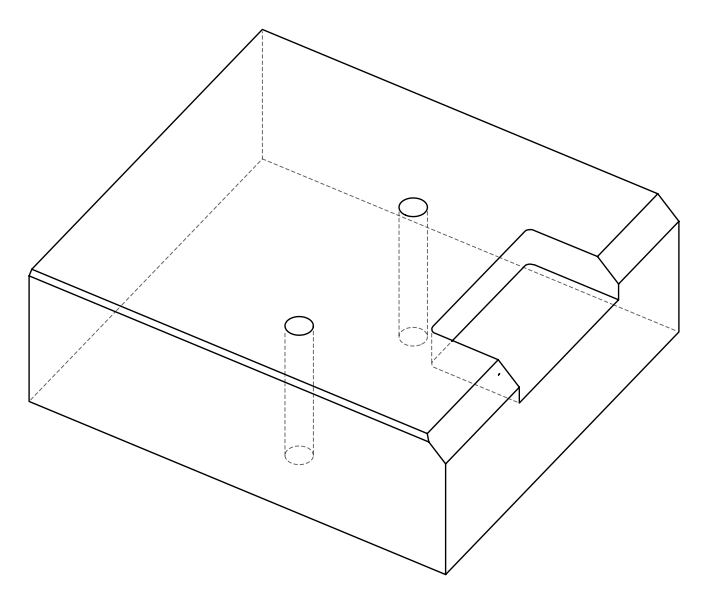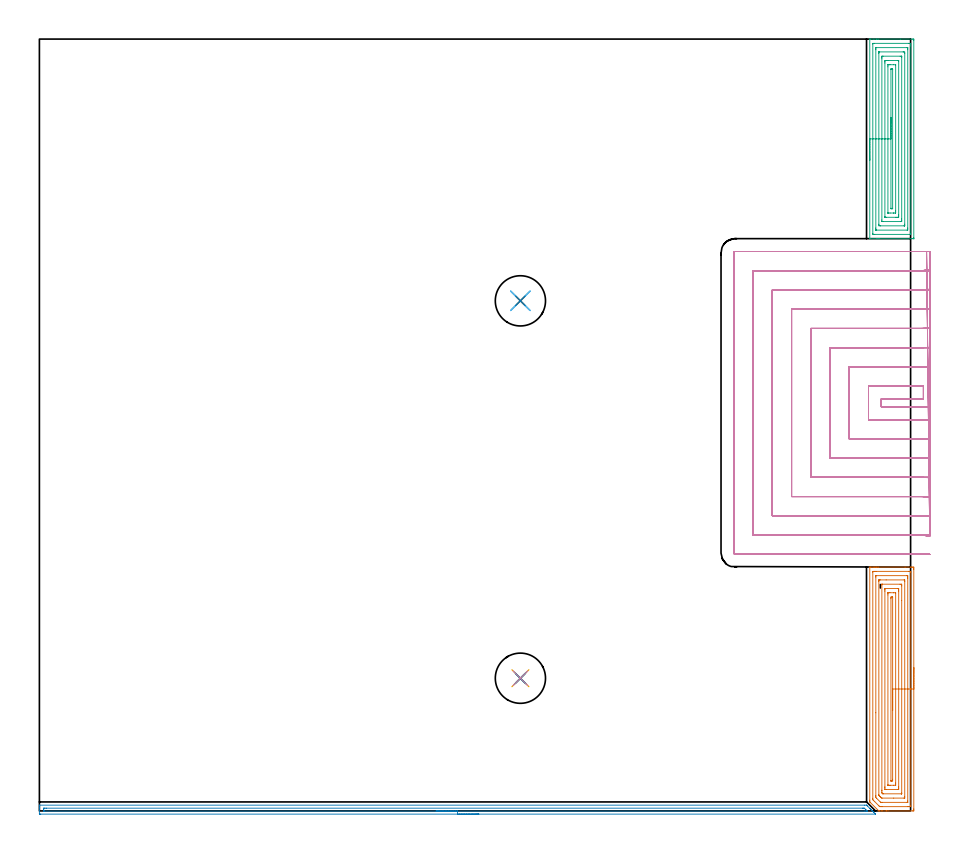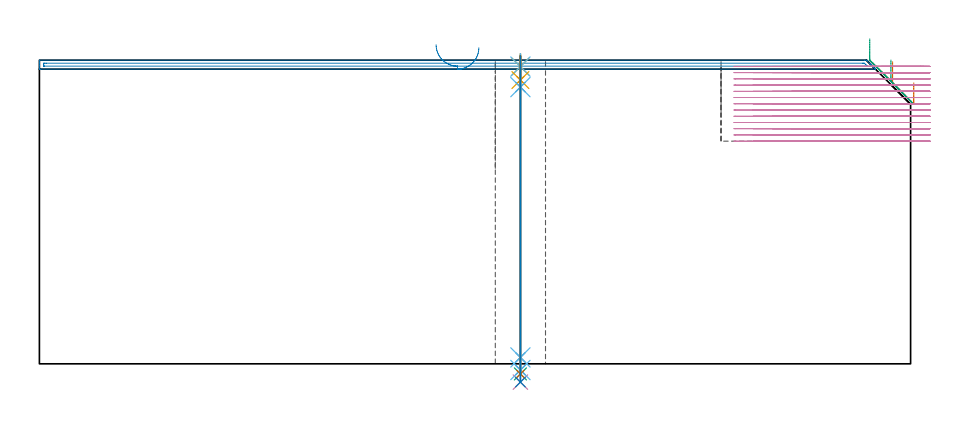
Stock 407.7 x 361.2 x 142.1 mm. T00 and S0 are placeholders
(PLAN: 14 operations, 10 tool changes, 96.7 min)
(1 AREA_MILL | FG_CHAMFER_SURFACE | UGT0205_001 | 7.53 min | 25896 mm3)
(2 AREA_MILL_1 | FG_CHAMFER_SURFACE_1 | UGT0205_001 | 6.4 min | 3427 mm3)
(3 AREA_MILL_2 | FG_CHAMFER_SURFACE_2 | UGT0205_001 | 6.23 min | 21504 mm3)
(4 MILL_SLOT | SLOT_PARTIAL_RECTANGULAR | NXT0201_011 | Follow Part, ap 3, ae 75% | 72.69 min | 512654 mm3)
(5 SPOT_DRILL | STEP1HOLE | NXT0321_9005460120000 | 0.05 min | 208 mm3)
(6 SPOT_DRILL_1 | STEP1HOLE_1 | NXT0321_9005460120000 | 0.05 min | 211 mm3)
(7 DRILL_BLIND_HOLE_INTO_CENTER | STEP1HOLE | NXT0301_033 | 0.05 min | 150 mm3)
(8 GUN_DRILL_THROUGH_HOLE | STEP1HOLE | UGT0307_002 | 0.64 min | 3722 mm3)
(9 SPADE_DRILL_TO_ENLARGE_THROUGH_HOLE | STEP1HOLE | UGT0306_005 | 0.6 min | 19350 mm3)
(10 DRILL_TO_ENLARGE_THROUGH_HOLE | STEP1HOLE | UGT0301_056 | 0.61 min | 38122 mm3)
(11 DRILL_BLIND_HOLE_INTO_CENTER_1 | STEP1HOLE_1 | NXT0301_033 | 0.05 min | 209 mm3)
(12 GUN_DRILL_THROUGH_HOLE_1 | STEP1HOLE_1 | UGT0307_002 | 0.64 min | 3747 mm3)
(13 SPADE_DRILL_TO_ENLARGE_THROUGH_HOLE_1 | STEP1HOLE_1 | UGT0306_005 | 0.6 min | 19277 mm3)
(14 DRILL_TO_ENLARGE_THROUGH_HOLE_1 | STEP1HOLE_1 | UGT0301_056 | 0.61 min | 38156 mm3)
(TOOL UGT0205_001 | Chamfer Mill 20 x 3 x 45 deg. | D20 FL50 Z2)
(TOOL NXT0201_011 | ENDMILL 12mm [2P460-1200-NA 1630] | D12 FL38 Z6)
(TOOL NXT0321_9005460120000 | NC Spot Drill, 142deg, 12mm, Carbide, Uncoated | D12 PA142 FL30 Z2)
(TOOL NXT0301_033 | Carbide Drill 6.2mm [860.1-0620-031A1-MM 2214] | D6.2 PA140 FL53 Z2)
(TOOL UGT0307_002 | Gun Drill 6 mm | D6 PA130 FL24 Z1)
(TOOL UGT0306_005 | Spade Drill 14.5mm | D14.5 PA132 FL10 Z2)
(TOOL UGT0301_056 | Twist Drill 23.5 mm | D23.5 PA118 FL155 Z2)
(OP 1 AREA_MILL)
G17 G21 G94 G90
T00 M6
G54
G17 G0 G90 X409.2 Y67.05 S1061 M3
G43 Z152.1 H0
Z131.5
G94 G1 Y67.012 Z130.628 F250.
Y66.898 Z129.764
Y66.709 Z128.912
Y66.447 Z128.08
Y66.113 Z127.274
Y65.71 Z126.5
Y65.242 Z125.764
Y64.71 Z125.072
Y64.121 Z124.429
Y63.478 Z123.84
Y62.786 Z123.309
Y62.05 Z122.84
Y61.276 Z122.437
Y60.47 Z122.103
Y59.638 Z121.841
Y58.786 Z121.652
Y57.922 Z121.538
Y57.05 Z121.5
Y0.916
X409.199 Y0.565 Z121.501
X409.193 Y0.033 Z121.504
X409.191 Y0.007 Z121.505
X408.663 Y0. Z122.034
X397.125 Z133.569
X396.476 Z134.221
X396.237 Z134.46
X394.462 Z136.233
X393.984 Z136.715
X393.165 Z137.533
X392.953 Y0.001 Z137.742
X392.789 Y0.01 Z137.907
X392.706 Y0.094 Z137.993
X392.687 Y0.113 Z138.012
X388.678 Y4.123 Z142.022
X388.606 Y4.194 Z142.092
X388.6 Y5.012 Z142.1
Y113.98
X388.603 Y114.09 Z142.089
X388.623 Y114.093 Z142.068
X388.889 Y114.1 Z141.809
X389.615 Z141.084
X390.434 Z140.265
X390.912 Z139.784
X391.151 Z139.546
X391.8 Z138.897
X392.039 Z138.659
X392.687 Z138.007
X405.113 Z125.584
X407.776 Z122.921
X408.1 Z122.597
X408.663 Y114.097 Z122.034
X409.191 Y114.093 Z121.505
X409.193 Y114.067 Z121.504
X409.198 Y113.535 Z121.502
X409.2 Y112.997 Z121.5
Y57.05
X407.786 Z122.914
X407.785 Y2.334 Z122.915
X407.776 Y2.01 Z122.924
X407.229 Y2.002 Z123.471
X406.888 Y2.001 Z123.812
X406.343 Y2. Z124.357
X394.462 Z136.238
X393.916 Y2.002 Z136.784
X393.575 Y2.009 Z137.125
X393.243 Y2.019 Z137.457
X392.908 Y2.344 Z137.792
X390.912 Y4.338 Z139.788
X390.242 Y5.012 Z140.458
X390.024 Y5.238 Z140.676
X390.014 Y5.912 Z140.686
Y111.766
X390.024 Y112.09 Z140.676
X390.571 Y112.098 Z140.129
X390.912 Y112.099 Z139.788
X391.457 Y112.1 Z139.243
X406.888 Z123.812
X407.435 Y112.097 Z123.265
X407.776 Y112.09 Z122.924
X407.785 Y111.756 Z122.915
X407.786 Y111.746 Z122.914
Y57.05
X406.371 Z124.329
Y4.641
X406.369 Y4.123 Z124.331
X406.367 Y4.031 Z124.333
X406.365 Y4.016 Z124.335
X406.326 Y4.01 Z124.374
X406.245 Y4.004 Z124.455
X406.122 Y4. Z124.578
X394.462 Y4.001 Z136.238
X394.34 Y4.002 Z136.36
X394.095 Y4.008 Z136.605
X393.689 Y4.022 Z137.011
X393.576 Y4.123 Z137.124
X391.797 Y5.902 Z138.903
X391.436 Y6.267 Z139.264
X391.431 Y6.791 Z139.269
X391.429 Y7.162 Z139.271
X391.428 Y45.941 Z139.272
X391.429 Y109.459 Z139.271
X391.431 Y109.977 Z139.269
X391.433 Y110.069 Z139.267
X391.435 Y110.084 Z139.265
X391.474 Y110.09 Z139.226
X391.555 Y110.096 Z139.145
X391.678 Y110.1 Z139.022
X406. Y110.099 Z124.7
X406.123 Y110.097 Z124.577
X406.361 Y110.09 Z124.339
X406.364 Y109.977 Z124.336
X406.369 Y109.608 Z124.331
X406.371 Y109.088 Z124.329
Y108.716
Y57.05
X404.957 Z125.743
Y6.791
X404.953 Y6.062 Z125.747
X404.951 Y6.017 Z125.749
X404.915 Y6.01 Z125.785
X404.817 Y6.005 Z125.883
X404.62 Y6.001 Z126.08
X399.788 Y6. Z130.912
X394.363 Y6.001 Z136.337
X394.169 Y6.01 Z136.531
X393.795 Y6.365 Z136.905
X393.575 Y6.577 Z137.125
X393.358 Y6.791 Z137.342
X393.14 Y7.01 Z137.56
X392.995 Y7.159 Z137.705
X392.881 Y7.28 Z137.819
X392.849 Y7.324 Z137.851
X392.848 Y7.343 Z137.852
X392.843 Y7.524 Z137.857
Y107.309
X392.847 Y108.038 Z137.853
X392.849 Y108.083 Z137.851
X392.885 Y108.09 Z137.815
X392.983 Y108.095 Z137.717
X393.18 Y108.099 Z137.52
X393.575 Y108.1 Z137.125
X396.262 Z134.438
X404.662 Y108.099 Z126.038
X404.832 Y108.097 Z125.868
X404.916 Y108.093 Z125.784
X404.95 Y108.089 Z125.75
X404.952 Y108.06 Z125.748
X404.957 Y107.465 Z125.743
Y107.309
Y57.05
X403.543 Z127.157
Y8.365
X403.541 Y8.159 Z127.159
X403.538 Y8.022 Z127.162
X403.536 Y8.008 Z127.164
X403.532 Y8.005 Z127.168
X403.516 Y8.002 Z127.184
X403.48 Y8.001 Z127.22
X403.338 Y8. Z127.362
X395.03 Y8.001 Z135.67
X394.747 Y8.006 Z135.953
X394.607 Y8.01 Z136.093
X394.462 Y8.148 Z136.238
X394.264 Y8.37 Z136.436
X394.26 Y8.57 Z136.44
X394.258 Y8.775 Z136.442
X394.257 Y9.46 Z136.443
Y9.666
Y105.735
X394.259 Y105.941 Z136.441
X394.262 Y106.078 Z136.438
X394.264 Y106.092 Z136.436
X394.268 Y106.095 Z136.432
X394.284 Y106.098 Z136.416
X394.32 Y106.099 Z136.38
X394.462 Y106.1 Z136.238
X402.769 Y106.099 Z127.931
X403.338 Y106.093 Z127.362
X403.521 Y106.09 Z127.179
X403.536 Y105.735 Z127.164
X403.54 Y105.53 Z127.16
X403.542 Y105.325 Z127.158
X403.543 Y98.511 Z127.157
Y57.05
X402.129 Z128.571
Y11.239
X402.128 Y10.673 Z128.572
X402.125 Y10.349 Z128.575
X402.122 Y10.067 Z128.578
X402.115 Y10.01 Z128.585
X402.027 Y10.005 Z128.673
X401.91 Y10.001 Z128.79
X396.237 Z134.463
X395.695 Y10.004 Z135.005
X395.682 Y10.01 Z135.018
X395.678 Y10.02 Z135.022
X395.674 Y10.349 Z135.026
X395.671 Y10.917 Z135.029
Y11.239
Y102.861
X395.672 Y103.427 Z135.028
X395.675 Y103.751 Z135.025
X395.678 Y104.033 Z135.022
X395.685 Y104.09 Z135.015
X395.773 Y104.095 Z134.927
X395.89 Y104.099 Z134.81
X401.563 Z129.137
X402.105 Y104.096 Z128.595
X402.118 Y104.09 Z128.582
X402.122 Y104.08 Z128.578
X402.126 Y103.751 Z128.574
X402.128 Y103.183 Z128.572
X402.129 Y102.861 Z128.571
Y57.05
X400.715 Z129.985
Y13.018
X400.714 Y12.129 Z129.986
X400.713 Y12.091 Z129.987
X400.708 Y12.051 Z129.992
X400.701 Y12.01 Z129.999
X399.788 Y12. Z130.912
X398.141 Z132.559
X398.012 Z132.688
X397.249 Y12.004 Z133.451
X397.125 Y12.01 Z133.575
X397.092 Y12.018 Z133.608
X397.088 Y12.089 Z133.612
X397.086 Y12.129 Z133.614
X397.085 Y101.082 Z133.615
X397.086 Y101.971 Z133.614
X397.087 Y102.009 Z133.613
X397.092 Y102.049 Z133.608
X397.099 Y102.09 Z133.601
X398.012 Y102.1 Z132.688
X399.659 Z131.041
X399.788 Z130.912
X400.55 Y102.096 Z130.15
X400.675 Y102.09 Z130.025
X400.708 Y102.082 Z129.992
X400.712 Y102.011 Z129.988
X400.714 Y101.971 Z129.986
X400.715 Y57.05 Z129.985
X399.3 Z131.4
Y14.797
X399.297 Y14.399 Z131.403
X399.291 Y14.01 Z131.409
X398.9 Y14.002 Z131.8
X398.807 Y14.001 Z131.893
X398.531 Y14.009 Z132.169
X398.506 Y14.013 Z132.194
X398.503 Y14.032 Z132.197
X398.5 Y14.064 Z132.2
Y99.303
X398.503 Y99.701 Z132.197
X398.509 Y100.09 Z132.191
X398.9 Y100.098 Z131.8
X398.993 Y100.099 Z131.707
X399.269 Y100.091 Z131.431
X399.294 Y100.087 Z131.406
X399.297 Y100.068 Z131.403
X399.3 Y100.036 Z131.4
Y57.05
Y56.178 Z131.438
Y55.314 Z131.551
Y54.462 Z131.74
Y53.63 Z132.003
Y52.824 Z132.336
Y52.05 Z132.739
Y51.314 Z133.208
Y50.622 Z133.739
Y49.979 Z134.328
Y49.39 Z134.972
Y48.858 Z135.664
Y48.39 Z136.4
Y47.987 Z137.173
Y47.653 Z137.979
Y47.391 Z138.811
Y47.202 Z139.663
Y47.088 Z140.528
Y47.05 Z141.4
G0 Z152.1
M5
M2
(OP 2 AREA_MILL_1)
G17 G21 G94 G90
T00 M6
G54
G17 G0 G90 X205.65 Y-1.5 S1061 M3
G43 Z152.1 H0
Z147.9
G94 G1 X205.612 Z147.028 F250.
X205.498 Z146.164
X205.309 Z145.312
X205.047 Z144.48
X204.713 Z143.674
X204.31 Z142.9
X203.842 Z142.164
X203.31 Z141.472
X202.721 Z140.829
X202.078 Z140.24
X201.386 Z139.709
X200.65 Z139.24
X199.876 Z138.837
X199.07 Z138.503
X198.238 Z138.241
X197.386 Z138.052
X196.522 Z137.938
X195.65 Z137.9
X0.608
X0.253 Y-1.496 Z137.901
X0.01 Y-1.492 Z137.904
X0. Y-1.149 Z138.246
Y0.283 Z139.68
Y1.474 Z140.869
Y2.446 Z141.845
X0.003 Y2.575 Z141.967
X0.01 Y2.705 Z142.095
X0.158 Y2.7 Z142.1
X386.229
X387.064 Y2.694 Z142.094
X387.101 Y2.693 Z142.093
X387.121 Y2.676 Z142.076
X387.453 Y2.349 Z141.746
X388.627 Y1.174 Z140.572
X388.765 Y1.037 Z140.433
X388.907 Y0.895 Z140.292
X389.056 Y0.746 Z140.143
X389.202 Y0.6 Z139.995
X389.353 Y0.448 Z139.846
X389.484 Y0.317 Z139.715
X389.64 Y0.163 Z139.558
X390.145 Y-0.344 Z139.055
X390.394 Y-0.593 Z138.805
X390.513 Y-0.711 Z138.685
X391.076 Y-1.276 Z138.124
X391.215 Y-1.414 Z137.984
X391.287 Y-1.488 Z137.91
X391.288 Y-1.496 Z137.902
X391.287 Y-1.499 Z137.899
X195.65 Y-1.5 Z137.9
Y-0.086 Z139.314
X2.393 Y-0.085 Z139.315
X2.199 Y-0.084 Z139.316
X2.049 Y-0.08 Z139.32
X2.017 Y-0.079 Z139.321
X2.01 Y-0.062 Z139.338
X2.006 Y-0.035 Z139.365
X2.001 Y0.11 Z139.51
X2. Y0.6 Z140.
Y0.985 Z140.385
X2.002 Y1.114 Z140.514
X2.006 Y1.216 Z140.616
X2.01 Y1.278 Z140.678
X2.044 Y1.279 Z140.679
X2.393 Y1.284 Z140.684
X2.586 Y1.285 Z140.685
X3.286 Y1.286 Z140.686
X385.336 Y1.285 Z140.685
X385.53
X385.878 Y1.281 Z140.681
X386.049 Y1.279 Z140.679
X386.229 Y1.112 Z140.512
X386.748 Y0.6 Z140.
X387.121 Y0.226 Z139.626
X387.37 Y-0.032 Z139.368
X387.409 Y-0.079 Z139.321
X387.324 Y-0.081 Z139.319
X387.121 Y-0.084 Z139.316
X386.928 Y-0.085 Z139.315
X386.229 Y-0.086 Z139.314
X195.65
X194.778 Z139.352
X193.914 Z139.466
X193.062 Z139.655
X192.23 Z139.917
X191.424 Z140.251
X190.65 Z140.654
X189.914 Z141.123
X189.222 Z141.654
X188.579 Z142.243
X187.99 Z142.886
X187.458 Z143.579
X186.99 Z144.314
X186.587 Z145.088
X186.253 Z145.894
X185.991 Z146.726
X185.802 Z147.578
X185.688 Z148.443
X185.65 Z149.314
G0 Z152.1
M5
M2
(OP 3 AREA_MILL_2)
G17 G21 G94 G90
T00 M6
G54
G17 G0 G90 X388.6 Y304.5 S1061 M3
G43 Z152.1 H0
G94 G1 Y304.538 Z151.228 F250.
Y304.652 Z150.363
Y304.841 Z149.512
Y305.103 Z148.68
Y305.437 Z147.874
Y305.84 Z147.1
Y306.308 Z146.364
Y306.84 Z145.672
Y307.429 Z145.029
Y308.072 Z144.44
Y308.764 Z143.908
Y309.5 Z143.44
Y310.274 Z143.037
Y311.08 Z142.703
Y311.912 Z142.441
Y312.764 Z142.252
Y313.628 Z142.138
Y314.5 Z142.1
Y361.105
X388.603 Y361.191 Z142.089
X388.619 Y361.194 Z142.074
X388.83 Y361.2 Z141.868
X390.531 Z140.168
X391.8 Z138.898
X391.99 Z138.708
X392.687 Z138.006
X402.894 Z127.802
X408.663 Z122.033
X409.014 Y361.198 Z121.682
X409.191 Y361.19 Z121.505
X409.199 Y361.013 Z121.499
X409.2 Y360.661 Z121.5
Y268.339
X409.197 Y267.805
X409.195 Y267.803 Z121.501
X408.663 Y267.8 Z122.033
X393.226 Z137.468
X392.687 Z138.006
X391.99 Z138.708
X391.8 Z138.898
X388.83 Z141.869
X388.619 Y267.806 Z142.074
X388.603 Y267.809 Z142.089
X388.6 Y267.895 Z142.1
Y314.5
X390.014 Z140.686
Y358.895
X390.024 Y359.19 Z140.676
X390.599 Y359.199 Z140.101
X406.888 Y359.2 Z123.812
X407.463 Y359.198 Z123.237
X407.775 Y359.19 Z122.925
X407.779 Y358.885 Z122.921
X407.786 Y358.008 Z122.914
X407.785 Y270.105 Z122.915
X407.775 Y269.81 Z122.925
X407.201 Y269.801 Z123.499
X390.912 Y269.8 Z139.788
X390.337 Y269.802 Z140.363
X390.024 Y269.81 Z140.676
X390.015 Y270.115 Z140.685
X390.014 Y270.125 Z140.686
Y314.5
X391.428 Z139.272
X391.429 Y356.222 Z139.271
X391.43 Y356.592 Z139.27
X391.435 Y357.11 Z139.265
X391.446 Y357.19 Z139.254
X391.62 Y357.197 Z139.08
X391.71 Y357.2 Z138.99
X406.09 Y357.199 Z124.61
X406.27 Y357.192 Z124.43
X406.365 Y357.186 Z124.335
X406.368 Y357.162 Z124.332
X406.37 Y357.11 Z124.33
X406.371 Y356.739 Z124.329
X406.372 Y356.222 Z124.328
X406.371 Y272.778 Z124.329
X406.37 Y272.408 Z124.33
X406.364 Y271.89 Z124.336
X406.354 Y271.81 Z124.346
X406.18 Y271.803 Z124.52
X406.09 Y271.8 Z124.61
X391.71 Y271.801 Z138.99
X391.53 Y271.808 Z139.17
X391.434 Y271.814 Z139.266
X391.432 Y271.838 Z139.268
X391.43 Y271.89 Z139.27
X391.429 Y272.261 Z139.271
X391.428 Y272.778 Z139.272
Y314.5
X392.843 Z137.857
Y354.447
X392.849 Y355.173 Z137.851
X392.851 Y355.19 Z137.849
X392.869 Y355.194 Z137.831
X392.916 Y355.198 Z137.784
X393.01 Y355.2 Z137.69
X393.198 Z137.502
X404.225 Y355.199 Z126.475
X404.362 Y355.198 Z126.338
X404.95 Y355.176 Z125.75
X404.956 Y354.604 Z125.744
X404.957 Y354.447 Z125.743
Y274.553
X404.951 Y273.827 Z125.749
X404.949 Y273.81 Z125.751
X404.931 Y273.806 Z125.769
X404.884 Y273.802 Z125.816
X404.79 Y273.8 Z125.91
X404.602 Z126.098
X393.575 Y273.801 Z137.125
X393.438 Y273.802 Z137.262
X392.85 Y273.824 Z137.85
X392.844 Y274.396 Z137.856
X392.843 Y274.553 Z137.857
Y314.5
X394.257 Z136.443
Y351.989
X394.258 Y352.671 Z136.442
X394.259 Y352.874 Z136.441
X394.264 Y353.082 Z136.436
X394.271 Y353.19 Z136.429
X394.33 Y353.193 Z136.37
X394.462 Y353.197 Z136.238
X394.822 Y353.2 Z135.878
X402.81 Y353.199 Z127.89
X403.338 Y353.194 Z127.362
X403.513 Y353.19 Z127.187
X403.536 Y353.187 Z127.164
X403.539 Y353.123 Z127.161
X403.541 Y353.014 Z127.159
X403.543 Y352.877 Z127.157
Y352.671
Y277.011
X403.542 Y276.328 Z127.158
X403.541 Y276.126 Z127.159
X403.536 Y275.918 Z127.164
X403.529 Y275.81 Z127.171
X403.47 Y275.807 Z127.23
X403.338 Y275.803 Z127.362
X402.978 Y275.8 Z127.722
X394.99 Y275.801 Z135.71
X394.462 Y275.806 Z136.238
X394.287 Y275.81 Z136.413
X394.264 Y275.813 Z136.436
X394.261 Y275.877 Z136.439
X394.259 Y275.986 Z136.441
X394.257 Y276.534 Z136.443
Y314.5
X395.671 Z135.029
Y350.008
X395.672 Y350.573 Z135.028
X395.675 Y350.896 Z135.025
X395.678 Y351.17 Z135.022
X395.943 Y351.191 Z134.757
X396.237 Y351.196 Z134.463
X396.821 Y351.2 Z133.879
X397.125 Z133.575
X401.563 Y351.198 Z129.137
X401.866 Y351.195 Z128.834
X402.068 Y351.19 Z128.632
X402.123 Y351.183 Z128.577
X402.124 Y351.153 Z128.576
X402.127 Y351.085 Z128.573
X402.128 Y350.896 Z128.572
X402.129 Y278.992 Z128.571
X402.128 Y278.427 Z128.572
X402.125 Y278.104 Z128.575
X402.122 Y277.83 Z128.578
X401.857 Y277.809 Z128.843
X401.563 Y277.804 Z129.137
X400.979 Y277.8 Z129.721
X400.675 Z130.025
X396.237 Y277.801 Z134.463
X395.934 Y277.805 Z134.766
X395.731 Y277.81 Z134.969
X395.677 Y277.817 Z135.023
X395.675 Y277.847 Z135.025
X395.673 Y277.915 Z135.027
X395.672 Y278.104 Z135.028
X395.671 Y314.5 Z135.029
X397.085 Z133.615
Y348.233
X397.087 Y349.121 Z133.613
X397.088 Y349.157 Z133.612
X397.092 Y349.19 Z133.608
X397.125 Y349.192 Z133.575
X397.933 Y349.2 Z132.767
X398.012 Z132.688
X399.708 Z130.992
X400.597 Y349.199 Z130.103
X400.675 Y349.195 Z130.025
X400.699 Y349.19 Z130.001
X400.708 Y349.181 Z129.992
X400.711 Y349.16 Z129.989
X400.714 Y349.121 Z129.986
X400.715 Y280.767 Z129.985
X400.713 Y279.879 Z129.987
X400.712 Y279.843 Z129.988
X400.708 Y279.81 Z129.992
X400.675 Y279.808 Z130.025
X399.867 Y279.8 Z130.833
X399.788 Z130.912
X398.092 Z132.608
X397.203 Y279.801 Z133.497
X397.125 Y279.805 Z133.575
X397.101 Y279.81 Z133.599
X397.092 Y279.819 Z133.608
X397.089 Y279.84 Z133.611
X397.086 Y279.879 Z133.614
X397.085 Y314.5 Z133.615
X398.499 Z132.201
X398.5 Y346.992 Z132.2
X398.502 Y347.098 Z132.198
X398.506 Y347.167 Z132.194
X398.511 Y347.19 Z132.189
X398.529 Y347.192 Z132.171
X398.9 Y347.198 Z131.8
X399.046 Y347.199 Z131.654
X399.252 Y347.19 Z131.448
X399.294 Y347.186 Z131.406
X399.297 Y347.16 Z131.403
X399.299 Y347.129 Z131.401
X399.3 Y346.945 Z131.4
Y282.008
X399.297 Y281.902 Z131.403
X399.294 Y281.832 Z131.406
X399.289 Y281.81 Z131.411
X399.27 Y281.808 Z131.43
X398.9 Y281.802 Z131.8
X398.753 Y281.801 Z131.947
X398.548 Y281.81 Z132.152
X398.506 Y281.814 Z132.194
X398.503 Y281.84 Z132.197
X398.501 Y281.871 Z132.199
X398.5 Y282.055 Z132.2
X398.499 Y314.5 Z132.201
Y315.372 Z132.239
Y316.236 Z132.352
Y317.088 Z132.541
Y317.92 Z132.804
Y318.726 Z133.137
Y319.5 Z133.54
Y320.236 Z134.009
Y320.928 Z134.54
Y321.571 Z135.129
Y322.16 Z135.773
Y322.692 Z136.465
Y323.16 Z137.201
Y323.563 Z137.974
Y323.897 Z138.78
Y324.159 Z139.612
Y324.348 Z140.464
Y324.462 Z141.329
Y324.5 Z142.201
G0 Z152.1
M5
M2
(OP 4 MILL_SLOT)
G17 G21 G94 G90
T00 M6
G54
G17 G0 G90 X416.699 Y189.017 S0 M3
G43 Z152.1 H1
Z139.185
G94 G1 X413.7 Y189.083 F250.
G3 X412.172 Y189.1 R69. F500.
G1 X394.
Y192.8
X412.172
G3 X413.7 Y192.817 R69.
G1 Y198.819
G2 X412.172 Y198.8 R63.
G1 X388.
Y183.1
X412.172
G2 X413.7 Y183.081 R63.
G1 X416.699 Y183.009 F250.
Y207.906
X413.7 Y207.822
G2 X412.172 Y207.8 R54. F500.
G1 X379.
Y174.1
X412.172
G2 X413.7 Y174.078 R54.
G1 X416.699 Y173.993 F250.
X416.698 Y216.928
X413.7 Y216.826
G2 X412.172 Y216.8 R45. F500.
G1 X370.
Y165.1
X412.172
G2 X413.7 Y165.074 R45.
G1 X416.698 Y164.972 F250.
X416.697 Y225.96
X413.7 Y225.832
G2 X412.172 Y225.8 R36. F500.
G1 X361.
Y156.1
X412.172
G2 X413.7 Y156.068 R36.
G1 X416.697 Y155.94 F250.
X416.695 Y235.013
X413.7 Y234.843
G2 X412.172 Y234.8 R27. F500.
G1 X352.
Y147.1
X412.172
G2 X413.7 Y147.057 R27.
G1 X416.695 Y146.887 F250.
X416.689 Y244.12
X413.7 Y243.865
G2 X412.172 Y243.8 R18. F500.
G1 X343.
Y138.1
X412.172
G2 X413.7 Y138.035 R18.
G1 X416.689 Y137.78 F250.
X416.656 Y253.44
X413.7 Y252.931
G2 X412.172 Y252.8 R9. F500.
G1 X334.
Y129.1
X412.172
G2 X413.7 Y128.969 R9.
G1 X416.656 Y128.46 F250.
X415.172 Y261.8
X412.172
X325.6 F500.
G3 X325. Y261.2 R0.6
G1 Y120.7
G3 X325.6 Y120.1 R0.6
G1 X412.172
X415.172 F250.
G0 X416.699 Y189.017 Z136.269
G1 X413.7 Y189.083
G3 X412.172 Y189.1 R69. F500.
G1 X394.
Y192.8
X412.172
G3 X413.7 Y192.817 R69.
G1 Y198.819
G2 X412.172 Y198.8 R63.
G1 X388.
Y183.1
X412.172
G2 X413.7 Y183.081 R63.
G1 X416.699 Y183.009 F250.
Y207.906
X413.7 Y207.822
G2 X412.172 Y207.8 R54. F500.
G1 X379.
Y174.1
X412.172
G2 X413.7 Y174.078 R54.
G1 X416.699 Y173.993 F250.
X416.698 Y216.928
X413.7 Y216.826
G2 X412.172 Y216.8 R45. F500.
G1 X370.
Y165.1
X412.172
G2 X413.7 Y165.074 R45.
G1 X416.698 Y164.972 F250.
X416.697 Y225.96
X413.7 Y225.832
G2 X412.172 Y225.8 R36. F500.
G1 X361.
Y156.1
X412.172
G2 X413.7 Y156.068 R36.
G1 X416.697 Y155.94 F250.
X416.695 Y235.013
X413.7 Y234.843
G2 X412.172 Y234.8 R27. F500.
G1 X352.
Y147.1
X412.172
G2 X413.7 Y147.057 R27.
G1 X416.695 Y146.887 F250.
X416.689 Y244.12
X413.7 Y243.865
G2 X412.172 Y243.8 R18. F500.
G1 X343.
Y138.1
X412.172
G2 X413.7 Y138.035 R18.
G1 X416.689 Y137.78 F250.
X416.656 Y253.44
X413.7 Y252.931
G2 X412.172 Y252.8 R9. F500.
G1 X334.
Y129.1
X412.172
G2 X413.7 Y128.969 R9.
G1 X416.656 Y128.46 F250.
X415.172 Y261.8
X412.172
X325.6 F500.
G3 X325. Y261.2 R0.6
G1 Y120.7
G3 X325.6 Y120.1 R0.6
G1 X412.172
X415.172 F250.
G0 X416.699 Y189.017 Z133.354
G1 X413.7 Y189.083
G3 X412.172 Y189.1 R69. F500.
G1 X394.
Y192.8
X412.172
G3 X413.7 Y192.817 R69.
G1 Y198.819
G2 X412.172 Y198.8 R63.
G1 X388.
Y183.1
X412.172
G2 X413.7 Y183.081 R63.
G1 X416.699 Y183.009 F250.
Y207.906
X413.7 Y207.822
G2 X412.172 Y207.8 R54. F500.
G1 X379.
Y174.1
X412.172
G2 X413.7 Y174.078 R54.
G1 X416.699 Y173.993 F250.
X416.698 Y216.928
X413.7 Y216.826
G2 X412.172 Y216.8 R45. F500.
G1 X370.
Y165.1
X412.172
G2 X413.7 Y165.074 R45.
G1 X416.698 Y164.972 F250.
X416.697 Y225.96
X413.7 Y225.832
G2 X412.172 Y225.8 R36. F500.
G1 X361.
Y156.1
X412.172
G2 X413.7 Y156.068 R36.
G1 X416.697 Y155.94 F250.
X416.695 Y235.013
X413.7 Y234.843
G2 X412.172 Y234.8 R27. F500.
G1 X352.
Y147.1
X412.172
G2 X413.7 Y147.057 R27.
G1 X416.695 Y146.887 F250.
X416.689 Y244.12
X413.7 Y243.865
G2 X412.172 Y243.8 R18. F500.
G1 X343.
Y138.1
X412.172
G2 X413.7 Y138.035 R18.
G1 X416.689 Y137.78 F250.
X416.656 Y253.44
X413.7 Y252.931
G2 X412.172 Y252.8 R9. F500.
G1 X334.
Y129.1
X412.172
G2 X413.7 Y128.969 R9.
G1 X416.656 Y128.46 F250.
X415.172 Y261.8
X412.172
X325.6 F500.
G3 X325. Y261.2 R0.6
G1 Y120.7
G3 X325.6 Y120.1 R0.6
G1 X412.172
X415.172 F250.
G0 X416.699 Y189.02 Z130.438
G1 X413.7 Y189.084
G3 X412.217 Y189.1 R69. F500.
G1 X394.
Y192.8
X412.216
G3 X413.7 Y192.816 R69.
G1 Y198.817
G2 X412.216 Y198.8 R63.
G1 X388.
Y183.1
X412.217
G2 X413.7 Y183.083 R63.
G1 X416.699 Y183.012 F250.
Y207.903
X413.7 Y207.82
G2 X412.216 Y207.8 R54. F500.
G1 X379.
Y174.1
X412.217
G2 X413.7 Y174.08 R54.
G1 X416.699 Y173.997 F250.
X416.698 Y216.923
X413.7 Y216.824
G2 X412.216 Y216.8 R45. F500.
G1 X370.
Y165.1
X412.217
G2 X413.7 Y165.076 R45.
G1 X416.698 Y164.977 F250.
X416.697 Y225.954
X413.7 Y225.831
G2 X412.216 Y225.8 R36. F500.
G1 X361.
Y156.1
X412.217
G2 X413.7 Y156.069 R36.
G1 X416.697 Y155.946 F250.
X416.695 Y235.006
X413.7 Y234.841
G2 X412.216 Y234.8 R27. F500.
G1 X352.
Y147.1
X412.217
G2 X413.7 Y147.059 R27.
G1 X416.695 Y146.894 F250.
X416.69 Y244.109
X413.7 Y243.861
G2 X412.216 Y243.8 R18. F500.
G1 X343.
Y138.1
X412.217
G2 X413.7 Y138.039 R18.
G1 X416.69 Y137.792 F250.
X416.659 Y253.418
X413.7 Y252.923
G2 X412.216 Y252.8 R9. F500.
G1 X334.
Y129.1
X412.217
G2 X413.7 Y128.977 R9.
G1 X416.659 Y128.483 F250.
X415.216 Y261.8
X412.216
X325.6 F500.
G3 X325. Y261.2 R0.6
G1 Y120.7
G3 X325.6 Y120.1 R0.6
G1 X412.217
X415.217 F250.
G0 X416.7 Y189.093 Z127.523
G1 X413.7 Y189.1
X413.539 F500.
X394.
Y192.8
X413.533
X413.7
Y198.8
X413.533
X388.
Y183.1
X413.539
X413.7
X416.7 Y183.092 F250.
Y207.81
X413.7 Y207.8
X413.533 F500.
X379.
Y174.1
X413.539
X413.7
X416.7 Y174.091 F250.
Y216.811
X413.7 Y216.8
X413.533 F500.
X370.
Y165.1
X413.539
X413.7
X416.7 Y165.089 F250.
Y225.814
X413.7 Y225.8
X413.533 F500.
X361.
Y156.1
X413.539
X413.7
X416.7 Y156.086 F250.
Y234.819
X413.7 Y234.801
X413.533 Y234.8 F500.
X352.
Y147.1
X413.539
X413.7
X416.7 Y147.082 F250.
Y243.829
X413.7 Y243.801
X413.533 Y243.8 F500.
X343.
Y138.1
X413.539
X413.7 Y138.099
X416.7 Y138.073 F250.
X416.699 Y252.857
X413.7 Y252.802
X413.533 Y252.8 F500.
X334.
Y129.1
X413.539
X413.7 Y129.099
X416.7 Y129.045 F250.
X416.533 Y261.8
X413.533
X325.6 F500.
G3 X325. Y261.2 R0.6
G1 Y120.7
G3 X325.6 Y120.1 R0.6
G1 X413.539
X416.539 F250.
G0 X416.7 Y189.1 Z124.608
G1 X413.7
X394. F500.
Y192.8
X413.7
Y198.8
X388.
Y183.1
X413.7
X416.7 F250.
Y207.8
X413.7
X379. F500.
Y174.1
X413.7
X416.7 F250.
Y216.8
X413.7
X370. F500.
Y165.1
X413.7
X416.7 F250.
Y225.8
X413.7
X361. F500.
Y156.1
X413.7
X416.7 F250.
Y234.8
X413.7
X352. F500.
Y147.1
X413.7
X416.7 F250.
Y243.8
X413.7
X343. F500.
Y138.1
X413.7
X416.7 F250.
Y252.8
X413.7
X334. F500.
Y129.1
X413.7
X416.7 F250.
Y261.8
X413.7
X325.6 F500.
G3 X325. Y261.2 R0.6
G1 Y120.7
G3 X325.6 Y120.1 R0.6
G1 X413.7
X416.7 F250.
G0 Y189.1 Z121.692
G1 X413.7
X394. F500.
Y192.8
X413.7
Y198.8
X388.
Y183.1
X413.7
X416.7 F250.
Y207.8
X413.7
X379. F500.
Y174.1
X413.7
X416.7 F250.
Y216.8
X413.7
X370. F500.
Y165.1
X413.7
X416.7 F250.
Y225.8
X413.7
X361. F500.
Y156.1
X413.7
X416.7 F250.
Y234.8
X413.7
X352. F500.
Y147.1
X413.7
X416.7 F250.
Y243.8
X413.7
X343. F500.
Y138.1
X413.7
X416.7 F250.
Y252.8
X413.7
X334. F500.
Y129.1
X413.7
X416.7 F250.
Y261.8
X413.7
X325.6 F500.
G3 X325. Y261.2 R0.6
G1 Y120.7
G3 X325.6 Y120.1 R0.6
G1 X413.7
X416.7 F250.
G0 Y189.1 Z118.777
G1 X413.7
X394. F500.
Y192.8
X413.7
Y198.8
X388.
Y183.1
X413.7
X416.7 F250.
Y207.8
X413.7
X379. F500.
Y174.1
X413.7
X416.7 F250.
Y216.8
X413.7
X370. F500.
Y165.1
X413.7
X416.7 F250.
Y225.8
X413.7
X361. F500.
Y156.1
X413.7
X416.7 F250.
Y234.8
X413.7
X352. F500.
Y147.1
X413.7
X416.7 F250.
Y243.8
X413.7
X343. F500.
Y138.1
X413.7
X416.7 F250.
Y252.8
X413.7
X334. F500.
Y129.1
X413.7
X416.7 F250.
Y261.8
X413.7
X325.6 F500.
G3 X325. Y261.2 R0.6
G1 Y120.7
G3 X325.6 Y120.1 R0.6
G1 X413.7
X416.7 F250.
G0 Y189.1 Z115.862
G1 X413.7
X394. F500.
Y192.8
X413.7
Y198.8
X388.
Y183.1
X413.7
X416.7 F250.
Y207.8
X413.7
X379. F500.
Y174.1
X413.7
X416.7 F250.
Y216.8
X413.7
X370. F500.
Y165.1
X413.7
X416.7 F250.
Y225.8
X413.7
X361. F500.
Y156.1
X413.7
X416.7 F250.
Y234.8
X413.7
X352. F500.
Y147.1
X413.7
X416.7 F250.
Y243.8
X413.7
X343. F500.
Y138.1
X413.7
X416.7 F250.
Y252.8
X413.7
X334. F500.
Y129.1
X413.7
X416.7 F250.
Y261.8
X413.7
X325.6 F500.
G3 X325. Y261.2 R0.6
G1 Y120.7
G3 X325.6 Y120.1 R0.6
G1 X413.7
X416.7 F250.
G0 Y189.1 Z112.946
G1 X413.7
X394. F500.
Y192.8
X413.7
Y198.8
X388.
Y183.1
X413.7
X416.7 F250.
Y207.8
X413.7
X379. F500.
Y174.1
X413.7
X416.7 F250.
Y216.8
X413.7
X370. F500.
Y165.1
X413.7
X416.7 F250.
Y225.8
X413.7
X361. F500.
Y156.1
X413.7
X416.7 F250.
Y234.8
X413.7
X352. F500.
Y147.1
X413.7
X416.7 F250.
Y243.8
X413.7
X343. F500.
Y138.1
X413.7
X416.7 F250.
Y252.8
X413.7
X334. F500.
Y129.1
X413.7
X416.7 F250.
Y261.8
X413.7
X325.6 F500.
G3 X325. Y261.2 R0.6
G1 Y120.7
G3 X325.6 Y120.1 R0.6
G1 X413.7
X416.7 F250.
G0 Y189.1 Z110.031
G1 X413.7
X394. F500.
Y192.8
X413.7
Y198.8
X388.
Y183.1
X413.7
X416.7 F250.
Y207.8
X413.7
X379. F500.
Y174.1
X413.7
X416.7 F250.
Y216.8
X413.7
X370. F500.
Y165.1
X413.7
X416.7 F250.
Y225.8
X413.7
X361. F500.
Y156.1
X413.7
X416.7 F250.
Y234.8
X413.7
X352. F500.
Y147.1
X413.7
X416.7 F250.
Y243.8
X413.7
X343. F500.
Y138.1
X413.7
X416.7 F250.
Y252.8
X413.7
X334. F500.
Y129.1
X413.7
X416.7 F250.
Y261.8
X413.7
X325.6 F500.
G3 X325. Y261.2 R0.6
G1 Y120.7
G3 X325.6 Y120.1 R0.6
G1 X413.7
X416.7 F250.
G0 Y189.1 Z107.115
G1 X413.7
X394. F500.
Y192.8
X413.7
Y198.8
X388.
Y183.1
X413.7
X416.7 F250.
Y207.8
X413.7
X379. F500.
Y174.1
X413.7
X416.7 F250.
Y216.8
X413.7
X370. F500.
Y165.1
X413.7
X416.7 F250.
Y225.8
X413.7
X361. F500.
Y156.1
X413.7
X416.7 F250.
Y234.8
X413.7
X352. F500.
Y147.1
X413.7
X416.7 F250.
Y243.8
X413.7
X343. F500.
Y138.1
X413.7
X416.7 F250.
Y252.8
X413.7
X334. F500.
Y129.1
X413.7
X416.7 F250.
Y261.8
X413.7
X325.6 F500.
G3 X325. Y261.2 R0.6
G1 Y120.7
G3 X325.6 Y120.1 R0.6
G1 X413.7
X416.7 F250.
G0 Y189.1 Z104.2
G1 X413.7
X394. F500.
Y192.8
X413.7
Y198.8
X388.
Y183.1
X413.7
X416.7 F250.
Y207.8
X413.7
X379. F500.
Y174.1
X413.7
X416.7 F250.
Y216.8
X413.7
X370. F500.
Y165.1
X413.7
X416.7 F250.
Y225.8
X413.7
X361. F500.
Y156.1
X413.7
X416.7 F250.
Y234.8
X413.7
X352. F500.
Y147.1
X413.7
X416.7 F250.
Y243.8
X413.7
X343. F500.
Y138.1
X413.7
X416.7 F250.
Y252.8
X413.7
X334. F500.
Y129.1
X413.7
X416.7 F250.
Y261.8
X413.7
X325.6 F500.
G3 X325. Y261.2 R0.6
G1 Y120.7
G3 X325.6 Y120.1 R0.6
G1 X413.7
X416.7 F250.
G0 Z152.1
M5
M2
(OP 5 SPOT_DRILL)
G17 G21 G94 G90
T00 M6
G54
G17 G0 G90 X225.1 Y62.1 S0 M3
G43 Z152.1 H0
G94 G81 G98 Z139.1 F250. R145.1
G80
M5
M2
(OP 6 SPOT_DRILL_1)
G17 G21 G94 G90
T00 M6
G54
G17 G0 G90 X225.1 Y238.7 S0 M3
G43 Z152.1 H0
G94 G81 G98 Z139.1 F250. R145.1
G80
M5
M2
(OP 7 DRILL_BLIND_HOLE_INTO_CENTER)
G17 G21 G94 G90
T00 M6
G54
G17 G0 G90 X225.1 Y62.1 S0 M3
G43 Z152.1 H1
G94 G81 G98 Z132.8 F250. R144.1
G80
M5
M2
(OP 8 GUN_DRILL_THROUGH_HOLE)
G17 G21 G94 G90
T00 M6
G54
G17 G0 G90 X225.1 Y62.1 M8
G43 Z152.1 H0
Z139.532
S716 M3
G94 G1 Z129.493 F125. M26
G4 X.084
Z3. F250.
G4 X.084
Z-2.899 F125.
G4 X.084
M5
M9
G0 Z139.532
Z152.1
M2
(OP 9 SPADE_DRILL_TO_ENLARGE_THROUGH_HOLE)
G17 G21 G94 G90
T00 M6
G54
G17 G0 G90 X225.1 Y62.1 S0 M3
G43 Z152.1 H0
G94 G73 G98 Z-4.728 F250. Q13.348 R144.1
G80
M5
M2
(OP 10 DRILL_TO_ENLARGE_THROUGH_HOLE)
G17 G21 G94 G90
T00 M6
G54
G17 G0 G90 X225.1 Y62.1 S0 M3
G43 Z152.1 H0
G94 G73 G98 Z-8.56 F250. Q21.523 R144.1
G80
M5
M2
(OP 11 DRILL_BLIND_HOLE_INTO_CENTER_1)
G17 G21 G94 G90
T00 M6
G54
G17 G0 G90 X225.1 Y238.7 S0 M3
G43 Z152.1 H1
G94 G81 G98 Z132.8 F250. R144.1
G80
M5
M2
(OP 12 GUN_DRILL_THROUGH_HOLE_1)
G17 G21 G94 G90
T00 M6
G54
G17 G0 G90 X225.1 Y238.7 M8
G43 Z152.1 H0
Z139.532
S716 M3
G94 G1 Z129.493 F125. M26
G4 X.084
Z3. F250.
G4 X.084
Z-2.899 F125.
G4 X.084
M5
M9
G0 Z139.532
Z152.1
M2
(OP 13 SPADE_DRILL_TO_ENLARGE_THROUGH_HOLE_1)
G17 G21 G94 G90
T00 M6
G54
G17 G0 G90 X225.1 Y238.7 S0 M3
G43 Z152.1 H0
G94 G73 G98 Z-4.728 F250. Q13.348 R144.1
G80
M5
M2
(OP 14 DRILL_TO_ENLARGE_THROUGH_HOLE_1)
G17 G21 G94 G90
T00 M6
G54
G17 G0 G90 X225.1 Y238.7 S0 M3
G43 Z152.1 H0
G94 G73 G98 Z-8.56 F250. Q21.523 R144.1
G80
M5
M2
